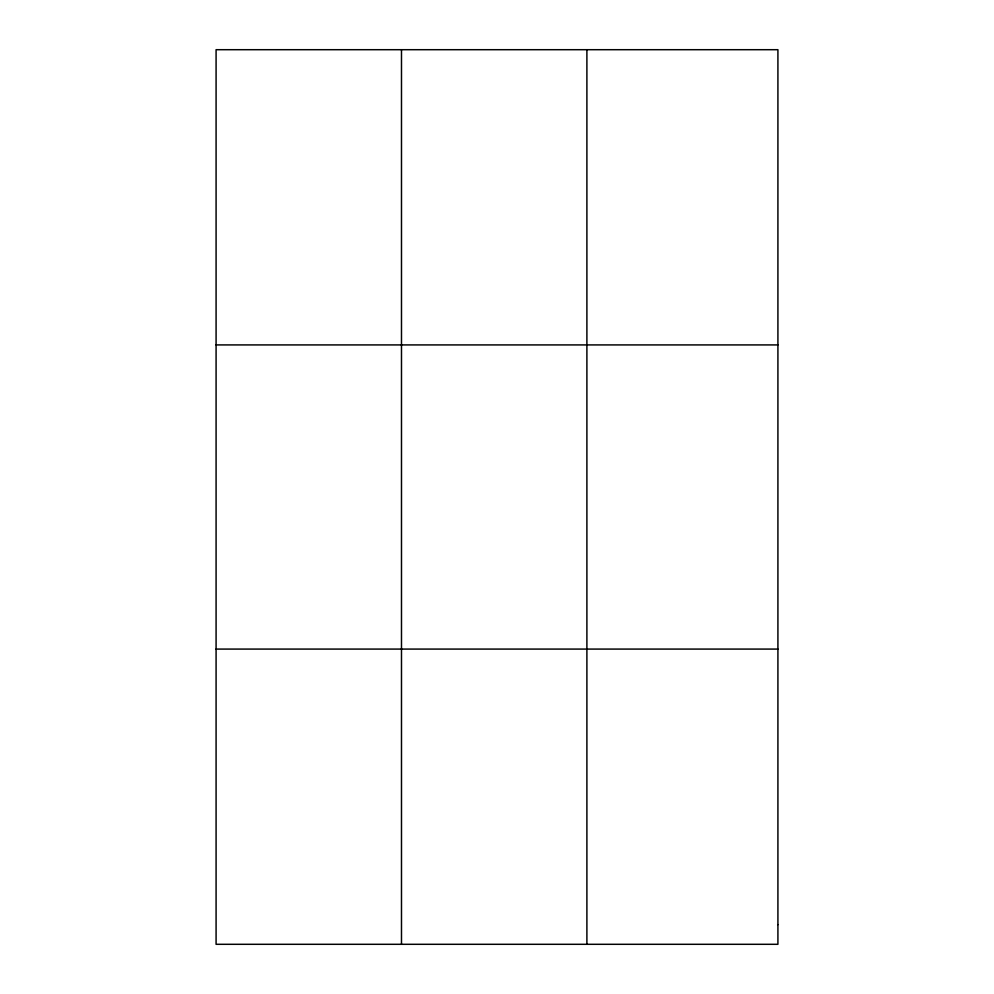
<?xml version="1.0" encoding="UTF-8"?>
<svg xmlns="http://www.w3.org/2000/svg" width="994" height="994" viewBox="0 0 994 994"><rect width="100%" height="100%" fill="white"/><g stroke="black" fill="none" stroke-linecap="round" stroke-linejoin="round"><path stroke-width="1.49" d="M401.489 944.3L401.489 49.7M586.895 944.3L586.895 49.7M216.083 344.918L777.917 344.918M216.083 649.082L777.917 649.082M777.917 924.619L777.917 944.3L216.083 944.3L216.083 49.7L777.917 49.7L777.917 924.619"/></g></svg>
